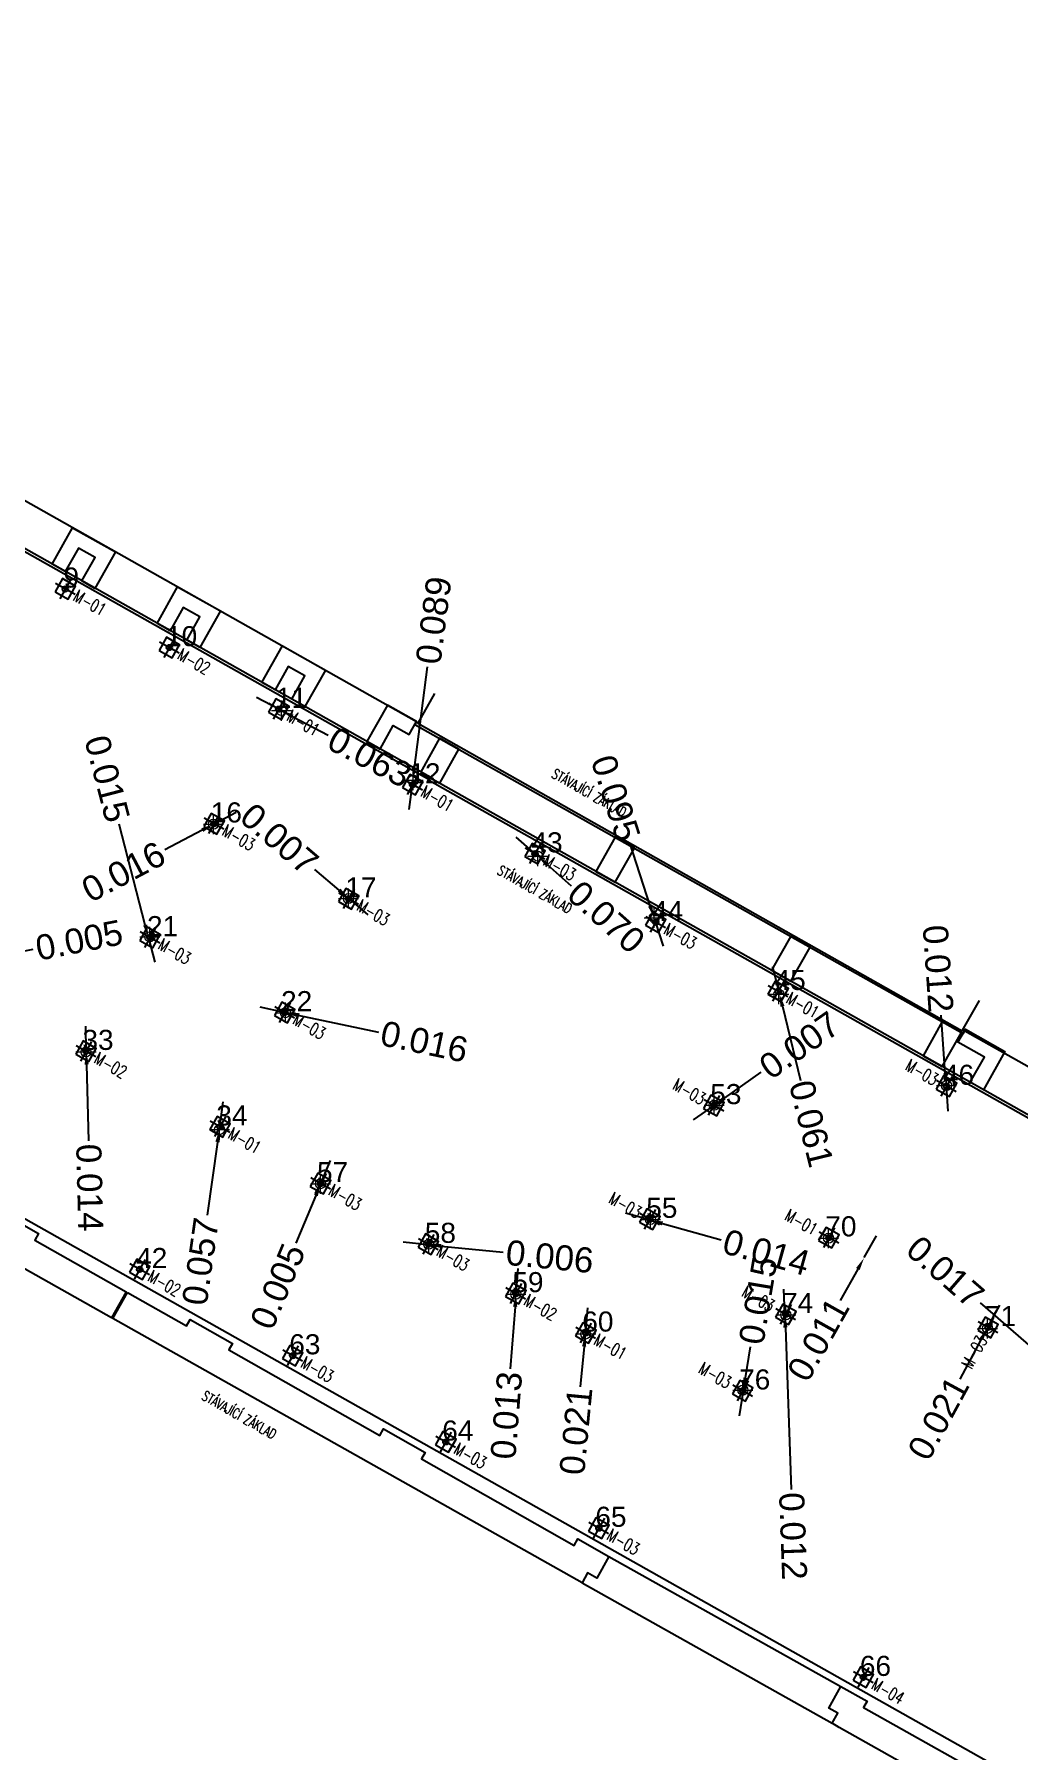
# Model space of a CAD drawing. Header units: metres. Extents: x -737339.1 to -737255, y -1030801.3 to -1030746.9.
# Drawn here: x -737313.69 to -737294.08, y -1030782.61 to -1030748.43 of the extents above; entities that cross this region are included whole.
import ezdxf
from ezdxf.enums import TextEntityAlignment as Align

# ---------------------------------------------------------------- set-up
doc = ezdxf.new("R2010")
doc.units = ezdxf.units.M
doc.header["$LTSCALE"] = 0.05
doc.header["$PDMODE"] = 34
doc.header["$PDSIZE"] = 0.2
for name, color, linetype in [('Bod-cislo', 191, 'Continuous'), ('bod-oznac', 6, 'Continuous'), ('koty', 5, 'Continuous'), ('projekt', 252, 'Continuous')]:
    doc.layers.add(name, color=color, linetype=linetype)
doc.styles.add('arial', font='arial.ttf')
doc.styles.add('ROMAND', font='romand.shx', dxfattribs={"width": 0.7})
doc.styles.add('RomanS', font='romans.shx')
doc.styles.get("Standard").update_dxf_attribs({"font": 'arial.ttf'})
doc.dimstyles.new('Standard 0.300', dxfattribs={"dimtxt": 0.5, "dimasz": 0.25, "dimexe": 0.18, "dimexo": 0.0625, "dimgap": 0.09, "dimtad": 0, "dimdec": 3, "dimzin": 0, "dimdsep": 46, "dimtxsty": 'Standard', "dimblk2": 'NONE', "dimsah": 1, "dimcen": 0.09, "dimse1": 1, "dimse2": 1, "dimadec": 0, "dimazin": 0, "dimtfac": 1, "dimtdec": 3, "dimtofl": 0, "dimtmove": 0, "dimatfit": 3, "dimldrblk": 'NONE', "dimfxl": 1, "dimtolj": 1, "dimtzin": 0, "dimarcsym": 0})

# ---------------------------------------------------------------- blocks, each defined once
blk = doc.blocks.new('*D128')
at = {"layer": 'Defpoints', "color": 0, "transparency": 16777216}
for p in [(-737315.608155204, -1030767.021013972), (-737315.608073755, -1030767.021428072), (-737315.6030000001, -1030767.02, -225.612)]:
    blk.add_point(p, dxfattribs=at)
at = {"layer": 'koty', "color": 0, "lineweight": -2, "transparency": 16777216}
for p, q in [((-737315.3576184345, -1030766.972166274), (-737313.7173935632, -1030766.649552137)), ((-737315.608073755, -1030767.021428072), (-737316.0986739883, -1030767.117923726))]:
    blk.add_line(p, q, dxfattribs=at)
at = {"layer": 'koty', "color": 0, "transparency": 16777216}
blk.add_solid([(-737315.3656597389, -1030766.931282921), (-737315.34957713, -1030767.013049627), (-737315.6029185511, -1030767.020414101)], dxfattribs=at)
at = {"layer": 'koty', "color": 0, "transparency": 16777216, "insert": (-737312.7994825346, -1030766.469009165), "char_height": 0.5, "attachment_point": 5, "rotation": 11.127405156376334}
blk.add_mtext('\\A1;0.005', dxfattribs=at)
blk = doc.blocks.new('_None')
blk = doc.blocks.new('*D129')
at = {"layer": 'Defpoints', "color": 0, "transparency": 16777216}
for p in [(-737310.125, -1030764.157, -225.682), (-737310.1109522185, -1030764.149575423), (-737310.110247738, -1030764.150908346)]:
    blk.add_point(p, dxfattribs=at)
at = {"layer": 'koty', "color": 0, "lineweight": -2, "transparency": 16777216}
for p, q in [((-737310.110247738, -1030764.150908346), (-737309.6681914405, -1030763.917271385)), ((-737310.3453236682, -1030764.275151404), (-737311.0907400269, -1030764.669121163))]:
    blk.add_line(p, q, dxfattribs=at)
at = {"layer": 'koty', "color": 0, "transparency": 16777216}
blk.add_solid([(-737310.364793415, -1030764.238313379), (-737310.3258539215, -1030764.311989429), (-737310.1242955194, -1030764.158332923)], dxfattribs=at)
at = {"layer": 'koty', "color": 0, "transparency": 16777216, "insert": (-737311.9160163158, -1030765.10529874), "char_height": 0.5, "attachment_point": 5, "rotation": 27.857486004580363}
blk.add_mtext('\\A1;0.016', dxfattribs=at)
blk = doc.blocks.new('*D130')
at = {"layer": 'Defpoints', "color": 0, "transparency": 16777216}
for p in [(-737306.1628589563, -1030763.370255057), (-737306.1545680396, -1030763.371340736), (-737306.1429999997, -1030763.282999999, -225.478)]:
    blk.add_point(p, dxfattribs=at)
at = {"layer": 'koty', "color": 0, "lineweight": -2, "transparency": 16777216}
for p, q in [((-737306.1188310425, -1030763.034030565), (-737305.8556309706, -1030761.024071352)), ((-737306.1628589563, -1030763.370255057), (-737306.2277787039, -1030763.866022569))]:
    blk.add_line(p, q, dxfattribs=at)
at = {"layer": 'koty', "color": 0, "transparency": 16777216}
blk.add_solid([(-737306.1601450018, -1030763.028620586), (-737306.0775170831, -1030763.039440544), (-737306.1512909164, -1030763.281914321)], dxfattribs=at)
at = {"layer": 'koty', "color": 0, "transparency": 16777216, "insert": (-737305.7343435227, -1030760.097845074), "char_height": 0.5, "attachment_point": 5, "rotation": 82.53968252691926}
blk.add_mtext('\\A1;0.089', dxfattribs=at)
blk = doc.blocks.new('*D131')
at = {"layer": 'Defpoints', "color": 0, "transparency": 16777216}
for p in [(-737307.4340000001, -1030765.639, -225.612), (-737307.4288586103, -1030765.643395652), (-737307.4248208909, -1030765.63867292)]:
    blk.add_point(p, dxfattribs=at)
at = {"layer": 'koty', "color": 0, "lineweight": -2, "transparency": 16777216}
for p, q in [((-737307.6199817861, -1030765.471819311), (-737308.1011400537, -1030765.060451076)), ((-737307.4248208909, -1030765.63867292), (-737307.0447818795, -1030765.963588832))]:
    blk.add_line(p, q, dxfattribs=at)
at = {"layer": 'koty', "color": 0, "transparency": 16777216}
blk.add_solid([(-737307.59290546, -1030765.440149394), (-737307.6470581121, -1030765.503489229), (-737307.4299622804, -1030765.634277267)], dxfattribs=at)
at = {"layer": 'koty', "color": 0, "transparency": 16777216, "insert": (-737308.810765694, -1030764.453753723), "char_height": 0.5, "attachment_point": 5, "rotation": 319.4710766697}
blk.add_mtext('\\A1;0.007', dxfattribs=at)
blk = doc.blocks.new('*D132')
at = {"layer": 'Defpoints', "color": 0, "transparency": 16777216}
for p in [(-737311.4166365163, -1030766.422491742), (-737311.3909999998, -1030766.4, -225.645), (-737311.3871448123, -1030766.414819883)]:
    blk.add_point(p, dxfattribs=at)
at = {"layer": 'koty', "color": 0, "lineweight": -2, "transparency": 16777216}
for p, q in [((-737311.4834310265, -1030766.165724258), (-737312.0056759943, -1030764.158141201)), ((-737311.4166365163, -1030766.422491742), (-737311.2907578717, -1030766.906386945))]:
    blk.add_line(p, q, dxfattribs=at)
at = {"layer": 'koty', "color": 0, "transparency": 16777216}
blk.add_solid([(-737311.4431064263, -1030766.155234371), (-737311.5237556266, -1030766.176214145), (-737311.420491704, -1030766.407671859)], dxfattribs=at)
at = {"layer": 'koty', "color": 0, "transparency": 16777216, "insert": (-737312.2411944238, -1030763.252775257), "char_height": 0.5, "attachment_point": 5, "rotation": 284.5815239172861}
blk.add_mtext('\\A1;0.015', dxfattribs=at)
blk = doc.blocks.new('*D133')
at = {"layer": 'Defpoints', "color": 0, "transparency": 16777216}
for p in [(-737312.6633374058, -1030768.680064343), (-737312.6629999998, -1030768.694, -225.579), (-737312.6570862705, -1030768.679912993)]:
    blk.add_point(p, dxfattribs=at)
at = {"layer": 'koty', "color": 0, "lineweight": -2, "transparency": 16777216}
for p, q in [((-737312.6570862705, -1030768.679912993), (-737312.6691885699, -1030768.18005948)), ((-737312.650697715, -1030768.943775406), (-737312.6138860479, -1030770.464184095))]:
    blk.add_line(p, q, dxfattribs=at)
at = {"layer": 'koty', "color": 0, "transparency": 16777216}
blk.add_solid([(-737312.6090432557, -1030768.942766881), (-737312.6923521744, -1030768.944783931), (-737312.6567488647, -1030768.693848649)], dxfattribs=at)
at = {"layer": 'koty', "color": 0, "transparency": 16777216, "insert": (-737312.5913128654, -1030771.396509776), "char_height": 0.5, "attachment_point": 5, "rotation": 271.3869568048269}
blk.add_mtext('\\A1;0.014', dxfattribs=at)
blk = doc.blocks.new('*D135')
at = {"layer": 'Defpoints', "color": 0, "transparency": 16777216}
for p in [(-737309.9997078793, -1030770.183539564), (-737309.9929626867, -1030770.184499074), (-737310.0010000002, -1030770.241, -225.461)]:
    blk.add_point(p, dxfattribs=at)
at = {"layer": 'koty', "color": 0, "lineweight": -2, "transparency": 16777216}
for p, q in [((-737309.9997078793, -1030770.183539564), (-737309.9292912614, -1030769.688522897)), ((-737310.0429535017, -1030770.487548823), (-737310.2498072643, -1030771.94169506))]:
    blk.add_line(p, q, dxfattribs=at)
at = {"layer": 'koty', "color": 0, "transparency": 16777216}
blk.add_solid([(-737310.0842048905, -1030770.481680771), (-737310.0017021128, -1030770.493416874), (-737310.0077451927, -1030770.24004049)], dxfattribs=at)
at = {"layer": 'koty', "color": 0, "transparency": 16777216, "insert": (-737310.3812922857, -1030772.86601206), "char_height": 0.5, "attachment_point": 5, "rotation": 81.90393512993722}
blk.add_mtext('\\A1;0.057', dxfattribs=at)
blk = doc.blocks.new('*D136')
at = {"layer": 'Defpoints', "color": 0, "transparency": 16777216}
for p in [(-737307.9909999998, -1030771.318, -225.596), (-737307.989092587, -1030771.313438676), (-737307.9846152867, -1030771.315310952)]:
    blk.add_point(p, dxfattribs=at)
at = {"layer": 'koty', "color": 0, "lineweight": -2, "transparency": 16777216}
for p, q in [((-737307.9846152867, -1030771.315310952), (-737307.7917165292, -1030770.854019212)), ((-737308.0829720782, -1030771.550518146), (-737308.4797225546, -1030772.499294177))]:
    blk.add_line(p, q, dxfattribs=at)
at = {"layer": 'koty', "color": 0, "transparency": 16777216}
blk.add_solid([(-737308.1214130566, -1030771.53444325), (-737308.0445311, -1030771.566593043), (-737307.9865226995, -1030771.319872276)], dxfattribs=at)
at = {"layer": 'koty', "color": 0, "transparency": 16777216, "insert": (-737308.8406353404, -1030773.362369135), "char_height": 0.5, "attachment_point": 5, "rotation": 67.30674010123138}
blk.add_mtext('\\A1;0.005', dxfattribs=at)
blk = doc.blocks.new('*D137')
at = {"layer": 'Defpoints', "color": 0, "transparency": 16777216}
for p in [(-737305.8424940921, -1030772.533871187), (-737305.8414665894, -1030772.523367423), (-737305.8350000001, -1030772.524, -225.543)]:
    blk.add_point(p, dxfattribs=at)
at = {"layer": 'koty', "color": 0, "lineweight": -2, "transparency": 16777216}
for p, q in [((-737305.8424940921, -1030772.533871187), (-737306.3401188233, -1030772.485192373)), ((-737305.5872151371, -1030772.55884317), (-737304.3509817012, -1030772.679774412))]:
    blk.add_line(p, q, dxfattribs=at)
at = {"layer": 'koty', "color": 0, "transparency": 16777216}
blk.add_solid([(-737305.5831585693, -1030772.517374443), (-737305.5912717049, -1030772.600311898), (-737305.8360275028, -1030772.534503764)], dxfattribs=at)
at = {"layer": 'koty', "color": 0, "transparency": 16777216, "insert": (-737303.421964529, -1030772.770653042), "char_height": 0.5, "attachment_point": 5, "rotation": 354.412968948133}
blk.add_mtext('\\A1;0.006', dxfattribs=at)
blk = doc.blocks.new('*D138')
at = {"layer": 'Defpoints', "color": 0, "transparency": 16777216}
for p in [(-737304.1, -1030773.518, -225.581), (-737304.0989708507, -1030773.505054034), (-737304.091643465, -1030773.50563653)]:
    blk.add_point(p, dxfattribs=at)
at = {"layer": 'koty', "color": 0, "lineweight": -2, "transparency": 16777216}
for p, q in [((-737304.091643465, -1030773.50563653), (-737304.052020598, -1030773.007208974)), ((-737304.1124840477, -1030773.767796274), (-737304.2106455516, -1030775.002598351))]:
    blk.add_line(p, q, dxfattribs=at)
at = {"layer": 'koty', "color": 0, "transparency": 16777216}
blk.add_solid([(-737304.1540196772, -1030773.764494368), (-737304.070948418, -1030773.771098179), (-737304.0926726141, -1030773.518582496)], dxfattribs=at)
at = {"layer": 'koty', "color": 0, "transparency": 16777216, "insert": (-737304.2846311203, -1030775.933284314), "char_height": 0.5, "attachment_point": 5, "rotation": 85.45478816890801}
blk.add_mtext('\\A1;0.013', dxfattribs=at)
blk = doc.blocks.new('*D139')
at = {"layer": 'Defpoints', "color": 0, "transparency": 16777216}
for p in [(-737301.4325630635, -1030772.038726183), (-737301.4287816663, -1030772.025158862), (-737301.415, -1030772.029, -225.607)]:
    blk.add_point(p, dxfattribs=at)
at = {"layer": 'koty', "color": 0, "lineweight": -2, "transparency": 16777216}
for p, q in [((-737301.4325630635, -1030772.038726183), (-737301.9142055989, -1030771.904485845)), ((-737301.1779601295, -1030772.109687489), (-737300.00604571, -1030772.436316006))]:
    blk.add_line(p, q, dxfattribs=at)
at = {"layer": 'koty', "color": 0, "transparency": 16777216}
blk.add_solid([(-737301.1667734346, -1030772.069550611), (-737301.1891468242, -1030772.149824367), (-737301.4187813972, -1030772.042567321)], dxfattribs=at)
at = {"layer": 'koty', "color": 0, "transparency": 16777216, "insert": (-737299.1076871044, -1030772.68670079), "char_height": 0.5, "attachment_point": 5, "rotation": 344.4261218753419}
blk.add_mtext('\\A1;0.014', dxfattribs=at)
blk = doc.blocks.new('*D140')
at = {"layer": 'Defpoints', "color": 0, "transparency": 16777216}
for p in [(-737300.1535618517, -1030769.758525446), (-737300.1525890729, -1030769.759914402), (-737300.147, -1030769.756, -225.679)]:
    blk.add_point(p, dxfattribs=at)
at = {"layer": 'koty', "color": 0, "lineweight": -2, "transparency": 16777216}
for p, q in [((-737299.9432001058, -1030769.611195033), (-737299.2090052238, -1030769.096989205)), ((-737300.1535618517, -1030769.758525446), (-737300.5631071976, -1030770.045357469))]:
    blk.add_line(p, q, dxfattribs=at)
at = {"layer": 'koty', "color": 0, "transparency": 16777216}
blk.add_solid([(-737299.9671027744, -1030769.577066254), (-737299.9192974372, -1030769.645323811), (-737300.1479727787, -1030769.754611044)], dxfattribs=at)
at = {"layer": 'koty', "color": 0, "transparency": 16777216, "insert": (-737298.4442840512, -1030768.561403773), "char_height": 0.5, "attachment_point": 5, "rotation": 35.0061281456486}
blk.add_mtext('\\A1;0.007', dxfattribs=at)
blk = doc.blocks.new('*D141')
at = {"layer": 'Defpoints', "color": 0, "transparency": 16777216}
for p in [(-737298.8714880463, -1030767.485957463), (-737298.8599321325, -1030767.483121836), (-737298.8570000001, -1030767.545, -225.519)]:
    blk.add_point(p, dxfattribs=at)
at = {"layer": 'koty', "color": 0, "lineweight": -2, "transparency": 16777216}
for p, q in [((-737298.8599321325, -1030767.483121836), (-737298.9790887785, -1030766.99752767)), ((-737298.7858657633, -1030767.784961456), (-737298.4230914501, -1030769.263360655))]:
    blk.add_line(p, q, dxfattribs=at)
at = {"layer": 'koty', "color": 0, "transparency": 16777216}
blk.add_solid([(-737298.7453995829, -1030767.775031735), (-737298.8263319437, -1030767.794891176), (-737298.8454440864, -1030767.542164373)], dxfattribs=at)
at = {"layer": 'koty', "color": 0, "transparency": 16777216, "insert": (-737298.2120980298, -1030770.12321344), "char_height": 0.5, "attachment_point": 5, "rotation": 283.7870108501733}
blk.add_mtext('\\A1;0.061', dxfattribs=at)
blk = doc.blocks.new('*D142')
at = {"layer": 'Defpoints', "color": 0, "transparency": 16777216}
for p in [(-737295.5230805228, -1030769.376115429), (-737295.5179999999, -1030769.364, -224.97), (-737295.5171837495, -1030769.375704188)]:
    blk.add_point(p, dxfattribs=at)
at = {"layer": 'koty', "color": 0, "lineweight": -2, "transparency": 16777216}
for p, q in [((-737295.5412895364, -1030769.115016992), (-737295.6215344863, -1030767.964387337)), ((-737295.5230805228, -1030769.376115429), (-737295.4882949964, -1030769.874903929))]:
    blk.add_line(p, q, dxfattribs=at)
at = {"layer": 'koty', "color": 0, "transparency": 16777216}
blk.add_solid([(-737295.4997238282, -1030769.112118198), (-737295.5828552446, -1030769.117915785), (-737295.5238967732, -1030769.364411241)], dxfattribs=at)
at = {"layer": 'koty', "color": 0, "transparency": 16777216, "insert": (-737295.6863095973, -1030767.035579186), "char_height": 0.5, "attachment_point": 5, "rotation": 273.98935028276617}
blk.add_mtext('\\A1;0.012', dxfattribs=at)
blk = doc.blocks.new('*D144')
at = {"layer": 'Defpoints', "color": 0, "transparency": 16777216}
for p in [(-737294.699, -1030774.199, -225.616), (-737294.694541969, -1030774.177878897), (-737294.6891280059, -1030774.180818514)]:
    blk.add_point(p, dxfattribs=at)
at = {"layer": 'koty', "color": 0, "lineweight": -2, "transparency": 16777216}
for p, q in [((-737294.694541969, -1030774.177878897), (-737294.4559578729, -1030773.738472901)), ((-737294.8237060112, -1030774.415763381), (-737295.2543539949, -1030775.208897999))]:
    blk.add_line(p, q, dxfattribs=at)
at = {"layer": 'koty', "color": 0, "transparency": 16777216}
blk.add_solid([(-737294.8603231775, -1030774.395881373), (-737294.7870888449, -1030774.435645389), (-737294.7044139631, -1030774.196060383)], dxfattribs=at)
at = {"layer": 'koty', "color": 0, "transparency": 16777216, "insert": (-737295.6768203545, -1030775.986964326), "char_height": 0.5, "attachment_point": 5, "rotation": 61.499385063256334}
blk.add_mtext('\\A1;0.021', dxfattribs=at)
blk = doc.blocks.new('*D145')
at = {"layer": 'Defpoints', "color": 0, "transparency": 16777216}
for p in [(-737299.5784218183, -1030775.443516426), (-737299.5759999999, -1030775.429, -225.431), (-737299.5683934795, -1030775.445189483)]:
    blk.add_point(p, dxfattribs=at)
at = {"layer": 'koty', "color": 0, "lineweight": -2, "transparency": 16777216}
for p, q in [((-737299.5248320149, -1030775.18408123), (-737299.4223167637, -1030774.56960285)), ((-737299.5683934795, -1030775.445189483), (-737299.650672772, -1030775.938373139))]:
    blk.add_line(p, q, dxfattribs=at)
at = {"layer": 'koty', "color": 0, "transparency": 16777216}
blk.add_solid([(-737299.5659306529, -1030775.177224622), (-737299.4837333771, -1030775.190937837), (-737299.5659716611, -1030775.430673058)], dxfattribs=at)
at = {"layer": 'koty', "color": 0, "transparency": 16777216, "insert": (-737299.2683725443, -1030773.646858249), "char_height": 0.5, "attachment_point": 5, "rotation": 80.52840726149331}
blk.add_mtext('\\A1;0.015', dxfattribs=at)
blk = doc.blocks.new('*D146')
at = {"layer": 'Defpoints', "color": 0, "transparency": 16777216}
for p in [(-737298.7377280567, -1030773.919502842), (-737298.7194460342, -1030773.918832654), (-737298.7190000002, -1030773.931, -225.519)]:
    blk.add_point(p, dxfattribs=at)
at = {"layer": 'koty', "color": 0, "lineweight": -2, "transparency": 16777216}
for p, q in [((-737298.7377280567, -1030773.919502842), (-737298.7560449, -1030773.419838461)), ((-737298.728123601, -1030774.181502378), (-737298.6099283335, -1030777.405745996))]:
    blk.add_line(p, q, dxfattribs=at)
at = {"layer": 'koty', "color": 0, "transparency": 16777216}
blk.add_solid([(-737298.6864849026, -1030774.179975974), (-737298.7697622994, -1030774.183028782), (-737298.7372820226, -1030773.931670188)], dxfattribs=at)
at = {"layer": 'koty', "color": 0, "transparency": 16777216, "insert": (-737298.5758200223, -1030778.33618515), "char_height": 0.5, "attachment_point": 5, "rotation": 272.09942538848657}
blk.add_mtext('\\A1;0.012', dxfattribs=at)
blk = doc.blocks.new('*D147')
at = {"layer": 'Defpoints', "color": 0, "transparency": 16777216}
for p in [(-737293.4820000001, -1030774.857, -225.548), (-737293.4762560094, -1030774.875886663), (-737293.4693809887, -1030774.867999141)]:
    blk.add_point(p, dxfattribs=at)
at = {"layer": 'koty', "color": 0, "lineweight": -2, "transparency": 16777216}
for p, q in [((-737293.6773333533, -1030774.700621101), (-737294.837453183, -1030773.689422876)), ((-737293.4762560094, -1030774.875886663), (-737293.0993393441, -1030775.204419503))]:
    blk.add_line(p, q, dxfattribs=at)
at = {"layer": 'koty', "color": 0, "transparency": 16777216}
blk.add_solid([(-737293.6499556166, -1030774.669211379), (-737293.7047110901, -1030774.732030823), (-737293.4888750208, -1030774.864887521)], dxfattribs=at)
at = {"layer": 'koty', "color": 0, "transparency": 16777216, "insert": (-737295.5412486411, -1030773.075971834), "char_height": 0.5, "attachment_point": 5, "rotation": 318.92353294473736}
blk.add_mtext('\\A1;0.017', dxfattribs=at)
blk = doc.blocks.new('*D185')
at = {"layer": 'Defpoints', "color": 0, "transparency": 16777216}
for p in [(-737308.705051204, -1030767.908640112), (-737308.7047767236, -1030767.907328837), (-737308.689, -1030767.912, -225.654)]:
    blk.add_point(p, dxfattribs=at)
at = {"layer": 'koty', "color": 0, "lineweight": -2, "transparency": 16777216}
for p, q in [((-737308.7047767236, -1030767.907328837), (-737309.1941699977, -1030767.80488752)), ((-737308.4440288827, -1030767.961909383), (-737306.8371085144, -1030768.298274934))]:
    blk.add_line(p, q, dxfattribs=at)
at = {"layer": 'koty', "color": 0, "transparency": 16777216}
blk.add_solid([(-737308.4354921062, -1030767.92112661), (-737308.4525656591, -1030768.002692156), (-737308.6887255197, -1030767.910688724)], dxfattribs=at)
at = {"layer": 'koty', "color": 0, "transparency": 16777216, "insert": (-737305.9234586756, -1030768.489522949), "char_height": 0.5, "attachment_point": 5, "rotation": 348.1773713986294}
blk.add_mtext('\\A1;0.016', dxfattribs=at)
blk = doc.blocks.new('*D186')
at = {"layer": 'Defpoints', "color": 0, "transparency": 16777216}
for p in [(-737308.8249427589, -1030761.866906006), (-737308.8239028979, -1030761.864935855), (-737308.7694367088, -1030761.896202531, 225.403)]:
    blk.add_point(p, dxfattribs=at)
at = {"layer": 'koty', "color": 0, "lineweight": -2, "transparency": 16777216}
for p, q in [((-737308.8239028979, -1030761.864935855), (-737309.2660897953, -1030761.631546164)), ((-737308.5473033991, -1030762.010927226), (-737307.835546177, -1030762.386598235))]:
    blk.add_line(p, q, dxfattribs=at)
at = {"layer": 'koty', "color": 0, "transparency": 16777216}
blk.add_solid([(-737308.5278542581, -1030761.974078318), (-737308.56675254, -1030762.047776134), (-737308.7683968478, -1030761.89423238)], dxfattribs=at)
at = {"layer": 'koty', "color": 0, "transparency": 16777216, "insert": (-737307.0098752568, -1030762.822393782), "char_height": 0.5, "attachment_point": 5, "rotation": 332.17455851007264}
blk.add_mtext('\\A1;0.063', dxfattribs=at)
blk = doc.blocks.new('*D187')
at = {"layer": 'Defpoints', "color": 0, "transparency": 16777216}
for p in [(-737303.7150740057, -1030764.745701991), (-737303.7148784567, -1030764.745482045), (-737303.6629999998, -1030764.792, 225.577)]:
    blk.add_point(p, dxfattribs=at)
at = {"layer": 'koty', "color": 0, "lineweight": -2, "transparency": 16777216}
for p, q in [((-737303.7148784567, -1030764.745482045), (-737304.0885474678, -1030764.413260026)), ((-737303.4759699452, -1030764.957891064), (-737302.9944296116, -1030765.386019427))]:
    blk.add_line(p, q, dxfattribs=at)
at = {"layer": 'koty', "color": 0, "transparency": 16777216}
blk.add_solid([(-737303.4482847769, -1030764.92675198), (-737303.5036551135, -1030764.989030149), (-737303.6628044508, -1030764.791780055)], dxfattribs=at)
at = {"layer": 'koty', "color": 0, "transparency": 16777216, "insert": (-737302.2973355425, -1030766.005792522), "char_height": 0.5, "attachment_point": 5, "rotation": 318.3603123214084}
blk.add_mtext('\\A1;0.070', dxfattribs=at)
blk = doc.blocks.new('*D188')
at = {"layer": 'Defpoints', "color": 0, "transparency": 16777216}
for p in [(-737301.3399999999, -1030766.021, 225.494), (-737301.3169777396, -1030766.113516615), (-737301.3109820801, -1030766.111596208)]:
    blk.add_point(p, dxfattribs=at)
at = {"layer": 'koty', "color": 0, "lineweight": -2, "transparency": 16777216}
for p, q in [((-737301.4222542703, -1030765.784835077), (-737301.8241741254, -1030764.530009948)), ((-737301.3169777396, -1030766.113516615), (-737301.1644605177, -1030766.589687275))]:
    blk.add_line(p, q, dxfattribs=at)
at = {"layer": 'koty', "color": 0, "transparency": 16777216}
blk.add_solid([(-737301.3825733821, -1030765.772125308), (-737301.4619351586, -1030765.797544845), (-737301.3459956594, -1030766.022920407)], dxfattribs=at)
at = {"layer": 'koty', "color": 0, "transparency": 16777216, "insert": (-737302.1095332232, -1030763.639096593), "char_height": 0.5, "attachment_point": 5, "rotation": 287.76023613191876}
blk.add_mtext('\\A1;0.095', dxfattribs=at)
blk = doc.blocks.new('*D190')
at = {"layer": 'Defpoints', "color": 0, "transparency": 16777216}
for p in [(-737302.7120816689, -1030774.289725287), (-737302.7069771104, -1030774.311397942, 225.55), (-737302.70497426, -1030774.290403322)]:
    blk.add_point(p, dxfattribs=at)
at = {"layer": 'koty', "color": 0, "lineweight": -2, "transparency": 16777216}
for p, q in [((-737302.7120816689, -1030774.289725287), (-737302.6645981149, -1030773.791985082)), ((-737302.7378262962, -1030774.55959001), (-737302.8144610401, -1030775.36290379))]:
    blk.add_line(p, q, dxfattribs=at)
at = {"layer": 'koty', "color": 0, "transparency": 16777216}
blk.add_solid([(-737302.7793046467, -1030774.555633047), (-737302.6963479458, -1030774.563546973), (-737302.7140845193, -1030774.310719908)], dxfattribs=at)
at = {"layer": 'koty', "color": 0, "transparency": 16777216, "insert": (-737302.8985412638, -1030776.244263847), "char_height": 0.5, "attachment_point": 5, "rotation": 84.55057332707578}
blk.add_mtext('\\A1;0.021', dxfattribs=at)
blk = doc.blocks.new('*D191')
at = {"layer": 'Defpoints', "color": 0, "transparency": 16777216}
for p in [(-737297.8659999998, -1030772.404, -225.548), (-737297.8604702499, -1030772.394148883), (-737297.1555831996, -1030772.789824727)]:
    blk.add_point(p, dxfattribs=at)
at = {"layer": 'koty', "color": 0, "lineweight": -2, "transparency": 16777216}
for p, q in [((-737297.1555831996, -1030772.789824727), (-737296.9108394403, -1030772.353819576)), ((-737297.2834848294, -1030773.017678421), (-737297.6369280491, -1030773.64732906))]:
    blk.add_line(p, q, dxfattribs=at)
at = {"layer": 'koty', "color": 0, "transparency": 16777216}
blk.add_solid([(-737297.3198185919, -1030772.997283107), (-737297.2471510667, -1030773.038073734), (-737297.1611129495, -1030772.799675845)], dxfattribs=at)
at = {"layer": 'koty', "color": 0, "transparency": 16777216, "insert": (-737298.0703014666, -1030774.419373435), "char_height": 0.5, "attachment_point": 5, "rotation": 60.6930967638207}
blk.add_mtext('\\A1;0.011', dxfattribs=at)

msp = doc.modelspace()

# ---------------------------------------------------------------- linework, layer by layer
at = {"layer": 'bod-oznac', "linetype": 'Continuous', "lineweight": 0}
for p in [(-737308.7690000001, -1030761.896, -225.403), (-737306.1435, -1030763.283, -225.478), (-737310.125, -1030764.157, -225.682), (-737303.663, -1030764.792, -225.577), (-737307.434, -1030765.639, -225.612), (-737301.34, -1030766.021, -225.494), (-737311.391, -1030766.4, -225.645), (-737298.8567, -1030767.545, -225.519), (-737308.689, -1030767.912, -225.654), (-737312.663, -1030768.694, -225.579), (-737295.5179999999, -1030769.364, -224.97), (-737300.147, -1030769.756, -225.679), (-737310.0009999999, -1030770.241, -225.461), (-737307.9909999999, -1030771.318, -225.596), (-737301.415, -1030772.029, -225.607), (-737297.8659999999, -1030772.404, -225.548), (-737305.835, -1030772.524, -225.543), (-737304.1, -1030773.518, -225.581), (-737298.719, -1030773.931, -225.519), (-737302.7069771104, -1030774.311397942, 225.55), (-737294.699, -1030774.199, -225.616), (-737299.5759999999, -1030775.429, -225.431)]:
    msp.add_point(p, dxfattribs=at)
at = {"layer": 'projekt', "ltscale": 0.2}
for p, q in [((-737312.9661926174, -1030759.275559906), (-737313.1870721048, -1030759.667621447)), ((-737312.8806015906, -1030759.58203042), (-737313.2726631317, -1030759.361150932)), ((-737310.8070316616, -1030760.750237486), (-737311.1990932028, -1030760.529357999)), ((-737310.8926226886, -1030760.443766972), (-737311.1135021759, -1030760.835828513)), ((-737308.7145030154, -1030761.670875235), (-737308.9353825027, -1030762.062936776)), ((-737308.6289119885, -1030761.977345749), (-737309.0209735297, -1030761.756466262)), ((-737305.9585372692, -1030763.48178048), (-737306.3505988102, -1030763.260900992)), ((-737306.0441282961, -1030763.175309966), (-737306.2650077834, -1030763.567371507)), ((-737309.9149214481, -1030764.260015167), (-737310.3069829893, -1030764.039135679)), ((-737310.000512475, -1030763.953544653), (-737310.2213919624, -1030764.345606194)), ((-737303.5190432351, -1030764.856141734), (-737303.9111047763, -1030764.635262247)), ((-737303.604634262, -1030764.54967122), (-737303.8255137494, -1030764.941732761)), ((-737307.2328278399, -1030765.753835396), (-737307.624889381, -1030765.532955908)), ((-737307.3184188668, -1030765.447364882), (-737307.5392983542, -1030765.839426423)), ((-737301.1149513096, -1030766.222035952), (-737301.5070128508, -1030766.001156465)), ((-737301.2005423366, -1030765.915565438), (-737301.4214218239, -1030766.307626979)), ((-737311.1911140417, -1030766.525259627), (-737311.5831755828, -1030766.30438014)), ((-737311.2767050685, -1030766.218789113), (-737311.4975845559, -1030766.610850654)), ((-737298.6754572756, -1030767.596397207), (-737299.0675188168, -1030767.375517719)), ((-737298.7610483025, -1030767.289926692), (-737298.9819277899, -1030767.681988233)), ((-737308.5090204334, -1030768.019079856), (-737308.9010819746, -1030767.798200369)), ((-737308.5946114603, -1030767.712609342), (-737308.8154909477, -1030768.104670883)), ((-737312.5528976622, -1030768.484033573), (-737312.7737771495, -1030768.876095114)), ((-737312.4673066352, -1030768.790504087), (-737312.8593681764, -1030768.5696246)), ((-737295.4067440059, -1030769.179673417), (-737295.6276234932, -1030769.571734959)), ((-737295.3211529789, -1030769.486143932), (-737295.7132145201, -1030769.265264444)), ((-737299.9565583023, -1030769.870354145), (-737300.3486198435, -1030769.649474658)), ((-737300.0421493292, -1030769.563883631), (-737300.2630288166, -1030769.955945172)), ((-737309.7969319159, -1030770.294938818), (-737310.1889934571, -1030770.07405933)), ((-737309.8825229428, -1030769.988468303), (-737310.1034024302, -1030770.380529844)), ((-737307.7930618166, -1030771.42387842), (-737308.1851233577, -1030771.202998932)), ((-737307.8786528434, -1030771.117407905), (-737308.0995323308, -1030771.509469446)), ((-737301.2327508958, -1030772.135598605), (-737301.624812437, -1030771.914719118)), ((-737301.3183419227, -1030771.829128091), (-737301.53922141, -1030772.221189632)), ((-737297.7500305063, -1030772.198118112), (-737297.9709099936, -1030772.590179653)), ((-737305.6454358188, -1030772.633807167), (-737306.0374973599, -1030772.41292768)), ((-737305.7310268456, -1030772.327336653), (-737305.951906333, -1030772.719398194)), ((-737297.6644394794, -1030772.504588627), (-737298.0565010206, -1030772.283709139)), ((-737311.397081091, -1030773.135206871), (-737311.789142632, -1030772.914327384)), ((-737311.4826721179, -1030772.828736357), (-737311.7035516052, -1030773.220797898)), ((-737303.9029400803, -1030773.615493777), (-737304.2950016214, -1030773.39461429)), ((-737303.9885311071, -1030773.309023263), (-737304.2094105944, -1030773.701084804)), ((-737298.5234152635, -1030774.029272398), (-737298.9154768047, -1030773.808392911)), ((-737298.6090062904, -1030773.722801884), (-737298.8298857778, -1030774.114863425)), ((-737302.5089434894, -1030774.400843066), (-737302.9010050305, -1030774.179963578)), ((-737302.5945345163, -1030774.094372551), (-737302.8154140037, -1030774.486434093)), ((-737294.4930972352, -1030774.291258258), (-737294.8851587764, -1030774.07037877)), ((-737294.5786882621, -1030773.984787743), (-737294.7995677495, -1030774.376849285)), ((-737308.3477135485, -1030774.85315844), (-737308.7397750897, -1030774.632278952)), ((-737308.4333045754, -1030774.546687925), (-737308.6541840627, -1030774.938749467)), ((-737299.3823910477, -1030775.553956169), (-737299.7744525889, -1030775.333076682)), ((-737299.4679820746, -1030775.247485655), (-737299.6888615619, -1030775.639547196)), ((-737305.298346006, -1030776.571110008), (-737305.6904075472, -1030776.350230521)), ((-737305.3839370329, -1030776.264639494), (-737305.6048165202, -1030776.656701035)), ((-737302.2489784635, -1030778.289061576), (-737302.6410400047, -1030778.068182089)), ((-737302.3345694904, -1030777.982591062), (-737302.5554489777, -1030778.374652603)), ((-737296.9779288543, -1030781.258663573), (-737297.3699903955, -1030781.037784085)), ((-737297.0635198812, -1030780.952193058), (-737297.2843993686, -1030781.3442546))]:
    msp.add_line(p, q, dxfattribs=at)
at = {"layer": 'projekt'}
for p, q in [((-737302.243, -1030778.743), (-737297.6221677527, -1030781.329233242)), ((-737302.7790588427, -1030779.264280285), (-737297.7939926676, -1030782.065827212))]:
    msp.add_line(p, q, dxfattribs=at)
for points in [[(-737337.8576150056, -1030758.514825722), (-737332.1736495312, -1030748.425775396), (-737305.8140452461, -1030763.276239595), (-737305.8189536792, -1030763.284952074), (-737285.2357227674, -1030774.88112516), (-737285.2504480665, -1030774.907262596), (-737256.1986878654, -1030791.274432608), (-737261.8630196076, -1030801.328633019)], [(-737332.1736495312, -1030748.425775396), (-737305.8140452461, -1030763.276239595), (-737305.8189536792, -1030763.284952074), (-737285.2357227674, -1030774.88112516), (-737285.2504480665, -1030774.907262596), (-737256.1986878654, -1030791.274432608), (-737261.8630196076, -1030801.328633019), (-737337.8576150056, -1030758.514825722)], [(-737314.1710128601, -1030757.543229197), (-737306.0766472165, -1030762.112510587), (-737306.1085520312, -1030762.169141698), (-737295.181906415, -1030768.3249913), (-737295.1539919875, -1030768.275263771), (-737288.1632229624, -1030772.199042864), (-737288.212332532, -1030772.285940649), (-737277.2777903564, -1030778.446239011), (-737277.2375569998, -1030778.375260188), (-737275.4115250828, -1030779.405356572), (-737275.8338538704, -1030780.154991032), (-737285.1823435079, -1030774.888242367), (-737285.1676182087, -1030774.862104931), (-737305.7508491204, -1030763.265931846), (-737305.7459406874, -1030763.257219367), (-737314.5847503212, -1030758.277614036)], [(-737311.8362205297, -1030773.486845161), (-737310.6632483302, -1030774.150613033), (-737310.5893755194, -1030774.020064929), (-737309.7451644393, -1030774.497775774), (-737309.8190372506, -1030774.628323879), (-737306.8077276265, -1030776.332323395), (-737306.7338548155, -1030776.20177529), (-737305.9070501496, -1030776.669636428), (-737305.9809229608, -1030776.800184533), (-737302.9348005085, -1030778.523883465), (-737302.8609276975, -1030778.39333536), (-737302.243, -1030778.743), (-737302.4864935573, -1030779.173302055), (-737302.670091231, -1030779.069993722), (-737302.7790588427, -1030779.264280285), (-737312.1275645068, -1030774.003981316)]]:
    msp.add_lwpolyline(points, close=True, dxfattribs=at)
at = {"layer": 'projekt', "ltscale": 0.5}
for points in [[(-737313.3388658682, -1030758.979519962), (-737312.9290117082, -1030758.252027991), (-737312.0751887964, -1030758.73305443), (-737312.4850429563, -1030759.460546401), (-737312.7464173171, -1030759.31329341), (-737312.4838161487, -1030758.847175799), (-737312.814890339, -1030758.660655343), (-737313.0774915074, -1030759.126772954)], [(-737311.2478709819, -1030760.157543894), (-737310.838016822, -1030759.430051924), (-737309.9841939101, -1030759.911078363), (-737310.39404807, -1030760.638570334), (-737310.6554224307, -1030760.491317342), (-737310.3928212625, -1030760.025199732), (-737310.7238954528, -1030759.838679276), (-737310.986496621, -1030760.304796886)], [(-737309.1568760956, -1030761.335567827), (-737308.7470219358, -1030760.608075856), (-737307.8931990239, -1030761.089102295), (-737308.3030531837, -1030761.816594266), (-737308.5644275445, -1030761.669341275), (-737308.3018263762, -1030761.203223664), (-737308.6329005666, -1030761.016703208), (-737308.8955017348, -1030761.482820819)], [(-737306.8045068486, -1030762.660844751), (-737306.5419056802, -1030762.194727141), (-737306.223900208, -1030762.373884947), (-737306.0766472165, -1030762.112510587), (-737306.6560270495, -1030761.786099789), (-737307.0658812093, -1030762.513591759)], [(-737305.9991547632, -1030763.126041504), (-737305.6158057007, -1030763.342012558), (-737305.2329479227, -1030762.66243922), (-737305.6162969851, -1030762.446468166)], [(-737302.501094568, -1030765.096777374), (-737302.1177455055, -1030765.312748428), (-737301.7348877274, -1030764.63317509), (-737302.11823679, -1030764.417204036)], [(-737299.0030343728, -1030767.067513244), (-737298.6196853104, -1030767.283484299), (-737298.2368275323, -1030766.603910961), (-737298.6201765948, -1030766.387939906)], [(-737295.9841605058, -1030768.768285297), (-737295.6008114433, -1030768.984256351), (-737295.2179536652, -1030768.304683013), (-737295.6013027277, -1030768.088711959)], [(-737295.0432128069, -1030769.298396067), (-737294.7609779065, -1030768.797428542), (-737295.2880828674, -1030768.500468342), (-737295.1408298758, -1030768.239093981), (-737294.3523505541, -1030768.683307173), (-737294.7818384462, -1030769.445649058)]]:
    msp.add_lwpolyline(points, close=True, dxfattribs=at)
at = {"layer": 'projekt', "ltscale": 0.3}
for points in [[(-737313.2809460374, -1030759.528651361), (-737313.0195716765, -1030759.675904352), (-737312.8723186849, -1030759.414529992), (-737313.1336930457, -1030759.267277)], [(-737311.2073761084, -1030760.696858427), (-737310.9460017476, -1030760.844111419), (-737310.7987487561, -1030760.582737058), (-737311.0601231168, -1030760.435484066)], [(-737309.0292564352, -1030761.92396669), (-737308.7678820745, -1030762.071219682), (-737308.6206290829, -1030761.809845321), (-737308.8820034437, -1030761.662592329)], [(-737306.3588817159, -1030763.428401421), (-737306.097507355, -1030763.575654412), (-737305.9502543635, -1030763.314280052), (-737306.2116287244, -1030763.16702706)], [(-737310.3152658949, -1030764.206636108), (-737310.0538915341, -1030764.353889099), (-737309.9066385425, -1030764.092514739), (-737310.1680129033, -1030763.945261747)], [(-737303.9193876819, -1030764.802762675), (-737303.6580133211, -1030764.950015667), (-737303.5107603295, -1030764.688641306), (-737303.7721346903, -1030764.541388315)], [(-737307.6331722867, -1030765.700456337), (-737307.3717979258, -1030765.847709328), (-737307.2245449342, -1030765.586334968), (-737307.4859192951, -1030765.439081976)], [(-737301.5152957564, -1030766.168656893), (-737301.2539213956, -1030766.315909885), (-737301.1066684041, -1030766.054535524), (-737301.3680427648, -1030765.907282532)], [(-737311.5914584885, -1030766.471880568), (-737311.3300841276, -1030766.619133559), (-737311.182831136, -1030766.357759199), (-737311.4442054969, -1030766.210506207)], [(-737299.0758017224, -1030767.543018148), (-737298.8144273616, -1030767.690271139), (-737298.66717437, -1030767.428896778), (-737298.9285487308, -1030767.281643787)], [(-737308.9093648802, -1030767.965700797), (-737308.6479905194, -1030768.112953788), (-737308.5007375279, -1030767.851579428), (-737308.7621118886, -1030767.704326436)], [(-737312.867651082, -1030768.737125028), (-737312.6062767212, -1030768.88437802), (-737312.4590237297, -1030768.623003659), (-737312.7203980904, -1030768.475750667)], [(-737295.7214974257, -1030769.432764873), (-737295.4601230649, -1030769.580017864), (-737295.3128700734, -1030769.318643503), (-737295.5742444341, -1030769.171390512)], [(-737300.356902749, -1030769.816975086), (-737300.0955283883, -1030769.964228078), (-737299.9482753967, -1030769.702853717), (-737300.2096497575, -1030769.555600726)], [(-737310.1972763627, -1030770.241559758), (-737309.9359020019, -1030770.38881275), (-737309.7886490104, -1030770.127438389), (-737310.0500233711, -1030769.980185398)], [(-737308.1934062632, -1030771.37049936), (-737307.9320319025, -1030771.517752352), (-737307.7847789109, -1030771.256377991), (-737308.0461532717, -1030771.109125)], [(-737301.6330953425, -1030772.082219546), (-737301.3717209818, -1030772.229472538), (-737301.2244679902, -1030771.968098177), (-737301.485842351, -1030771.820845186)], [(-737298.0647839261, -1030772.451209568), (-737297.8034095654, -1030772.598462559), (-737297.6561565738, -1030772.337088198), (-737297.9175309346, -1030772.189835207)], [(-737306.0457802656, -1030772.580428108), (-737305.7844059047, -1030772.727681099), (-737305.6371529131, -1030772.466306739), (-737305.898527274, -1030772.319053747)], [(-737311.7974255377, -1030773.081827812), (-737311.5360511768, -1030773.229080804), (-737311.3887981853, -1030772.967706443), (-737311.6501725462, -1030772.820453452)], [(-737304.3032845269, -1030773.562114718), (-737304.0419101662, -1030773.70936771), (-737303.8946571746, -1030773.447993349), (-737304.1560315354, -1030773.300740357)], [(-737298.9237597103, -1030773.975893339), (-737298.6623853495, -1030774.12314633), (-737298.515132358, -1030773.86177197), (-737298.7765067187, -1030773.714518978)], [(-737294.893441682, -1030774.237879199), (-737294.6320673212, -1030774.38513219), (-737294.4848143297, -1030774.123757829), (-737294.7461886904, -1030773.976504838)], [(-737302.9092879362, -1030774.347464007), (-737302.6479135753, -1030774.494716998), (-737302.5006605837, -1030774.233342637), (-737302.7620349446, -1030774.086089646)], [(-737308.7480579952, -1030774.799779381), (-737308.4866836345, -1030774.947032372), (-737308.3394306429, -1030774.685658011), (-737308.6008050037, -1030774.53840502)], [(-737299.7827354944, -1030775.50057711), (-737299.5213611337, -1030775.647830102), (-737299.3741081421, -1030775.386455741), (-737299.6354825029, -1030775.239202749)], [(-737305.6986904527, -1030776.517730949), (-737305.437316092, -1030776.66498394), (-737305.2900631004, -1030776.40360958), (-737305.5514374612, -1030776.256356588)], [(-737302.6493229102, -1030778.235682517), (-737302.3879485495, -1030778.382935509), (-737302.2406955579, -1030778.121561148), (-737302.5020699187, -1030777.974308156)], [(-737297.3782733011, -1030781.205284514), (-737297.1168989403, -1030781.352537505), (-737296.9696459487, -1030781.091163144), (-737297.2310203095, -1030780.943910153)]]:
    msp.add_lwpolyline(points, close=True, dxfattribs=at)
at = {"layer": 'projekt', "ltscale": 0.5}
msp.add_lwpolyline([(-737305.7173007391, -1030761.553810424), (-737306.0509903956, -1030762.144150201), (-737295.2039297112, -1030768.275453041), (-737294.8615413627, -1030767.669724162)], dxfattribs=at)
at = {"layer": 'projekt'}
for points in [[(-737321.8875536099, -1030767.627037926), (-737321.3062344593, -1030767.955752479), (-737321.3801072704, -1030768.086300584), (-737318.3394769095, -1030769.806891725), (-737318.2656041032, -1030769.676343629), (-737317.4910186795, -1030770.114655643), (-737317.564891486, -1030770.245203739), (-737314.5100658268, -1030771.973827525), (-737314.4361930165, -1030771.843279421), (-737313.6093883498, -1030772.311140558), (-737313.6832611613, -1030772.441688663), (-737311.8623302671, -1030773.472070697), (-737312.1537097152, -1030773.989269812), (-737322.1070852322, -1030768.388604894), (-737321.9891018601, -1030768.179607202), (-737322.1490801979, -1030768.089631923), (-737321.8875536099, -1030767.627037926)], [(-737278.4857627081, -1030792.933860283), (-737297.6551134299, -1030782.147470007), (-737297.7939926676, -1030782.065827212), (-737297.6795704941, -1030781.863137886), (-737297.8636374548, -1030781.760668029), (-737297.6221677527, -1030781.329233242), (-737297.0985949469, -1030781.622271665), (-737297.1718545527, -1030781.753164867), (-737294.0976067192, -1030783.473790398), (-737294.0243471132, -1030783.342897197)]]:
    msp.add_lwpolyline(points, dxfattribs=at)
at = {"layer": 'projekt', "ltscale": 0.3}
for centre in [(-737313.0766323612, -1030759.471590676), (-737311.0030624323, -1030760.639797743), (-737308.824942759, -1030761.866906006), (-737306.1545680397, -1030763.371340736), (-737310.1109522188, -1030764.149575423), (-737303.7150740058, -1030764.745701991), (-737307.4288586105, -1030765.643395652), (-737301.3109820802, -1030766.111596208), (-737311.3871448123, -1030766.414819883), (-737298.8714880463, -1030767.485957463), (-737308.705051204, -1030767.908640112), (-737312.6633374058, -1030768.680064343), (-737295.5171837495, -1030769.375704188), (-737300.1525890728, -1030769.759914402), (-737309.9929626865, -1030770.184499074), (-737307.9890925871, -1030771.313438676), (-737301.4287816664, -1030772.025158862), (-737305.8414665894, -1030772.523367423), (-737297.86047025, -1030772.394148883), (-737311.5931118615, -1030773.024767128), (-737304.0989708508, -1030773.505054034), (-737298.7194460342, -1030773.918832654), (-737302.70497426, -1030774.290403322), (-737294.6891280059, -1030774.180818514), (-737308.543744319, -1030774.742718696), (-737299.5784218182, -1030775.443516425), (-737305.4943767765, -1030776.460670264), (-737302.445009234, -1030778.178621833), (-737297.173959625, -1030781.148223829)]:
    msp.add_circle(centre, 0.05499999999999999, dxfattribs=at)

# ---------------------------------------------------------------- texts
at = {"layer": 'Bod-cislo', "style": 'arial'}
for s, p in [('9', (-737313.1105609325, -1030759.444804962)), ('10', (-737311.0691338608, -1030760.613012028)), ('11', (-737308.8802999018, -1030761.840120291)), ('12', (-737306.2206394682, -1030763.344555022)), ('16', (-737310.1770236472, -1030764.122789709)), ('43', (-737303.7865025771, -1030764.718916276)), ('17', (-737307.4949300389, -1030765.616609938)), ('44', (-737301.3841963658, -1030766.084810494)), ('21', (-737311.447859098, -1030766.388034169)), ('45', (-737298.9429166176, -1030767.459171749)), ('22', (-737308.7764797753, -1030767.881854398)), ('33', (-737312.7347659771, -1030768.653278629)), ('46', (-737295.5886123208, -1030769.348918474)), ('53', (-737300.2240176442, -1030769.733128687)), ('34', (-737310.0661769721, -1030770.15771336)), ('57', (-737308.0605211585, -1030771.286652962)), ('55', (-737301.5002102378, -1030771.998373148)), ('58', (-737305.9128951607, -1030772.496581709)), ('70', (-737297.9318988214, -1030772.367363169)), ('42', (-737311.6645404329, -1030772.997981414)), ('59', (-737304.1686137079, -1030773.478268319)), ('74', (-737298.7926603198, -1030773.89204694)), ('60', (-737302.774617117, -1030774.263617608)), ('71', (-737294.7498422916, -1030774.1540328)), ('63', (-737308.6133871761, -1030774.715932982)), ('76', (-737299.6498503896, -1030775.416730711)), ('64', (-737305.5658053479, -1030776.43388455)), ('65', (-737302.5146520911, -1030778.151836118)), ('66', (-737297.243602482, -1030781.121438115))]:
    msp.add_text(s, height=0.4, dxfattribs=at).set_placement(p)
at = {"layer": 'projekt', "style": 'ROMAND', "width": 0.7}
for s, p in [('M-01', (-737312.8806015906, -1030759.58203042)), ('M-02', (-737310.8070316616, -1030760.750237486)), ('M-01', (-737308.6289119885, -1030761.977345749)), ('M-01', (-737305.9585372692, -1030763.48178048)), ('M-03', (-737309.9149214481, -1030764.260015167)), ('M-03', (-737303.5190432351, -1030764.856141734)), ('M-03', (-737307.2328278399, -1030765.753835396)), ('M-03', (-737311.1911140417, -1030766.525259627)), ('M-03', (-737301.1149513096, -1030766.222035952)), ('M-01', (-737298.6754572756, -1030767.596397207)), ('M-03', (-737308.5090204334, -1030768.019079856)), ('M-02', (-737312.4673066352, -1030768.790504087)), ('M-01', (-737309.7969319159, -1030770.294938818)), ('M-03', (-737307.7930618166, -1030771.42387842)), ('M-03', (-737305.6454358188, -1030772.633807167)), ('M-02', (-737311.397081091, -1030773.135206871)), ('M-02', (-737303.9029400803, -1030773.615493777)), ('M-01', (-737302.5089434894, -1030774.400843066)), ('M-03', (-737308.3477135485, -1030774.85315844)), ('M-03', (-737305.298346006, -1030776.571110008)), ('M-03', (-737302.2489784635, -1030778.289061576)), ('M-04', (-737296.9779288543, -1030781.258663573))]:
    msp.add_text(s, height=0.2499999999999999, rotation=330.6039753392263, dxfattribs=at).set_placement(p, align=Align.MIDDLE_LEFT)
at = {"layer": 'projekt', "style": 'RomanS', "width": 0.6999999999999997}
for p in [(-737303.40350914, -1030763.219724603), (-737304.4863705649, -1030765.141805844), (-737310.3758360733, -1030775.608455808)]:
    msp.add_text('STÁVAJÍCÍ ZÁKLAD', height=0.1999999999999999, rotation=330.6039753393043, dxfattribs=at).set_placement(p)
at = {"layer": 'projekt', "style": 'ROMAND', "width": 0.7}
for s, rotation, p in [('M-03', 330.6039753392263, (-737295.7132145201, -1030769.265264444)), ('M-03', 330.6039753392263, (-737300.3486198435, -1030769.649474658)), ('M-03', 330.6039753392263, (-737301.624812437, -1030771.914719118)), ('M-01', 330.6039753392263, (-737298.1152904945, -1030772.250588347)), ('M-03', 330.6039753392263, (-737298.9742662787, -1030773.775272118)), ('M-03', 60.60397533922632, (-737294.7995677495, -1030774.376849285)), ('M-03', 330.6039753392263, (-737299.8332420628, -1030775.299955889))]:
    msp.add_text(s, height=0.2499999999999999, rotation=rotation, dxfattribs=at).set_placement(p, align=Align.MIDDLE_RIGHT)

# ---------------------------------------------------------------- dimensions: what is measured, and where the dimension line sits
at = {"layer": 'koty'}
for base, p1, p2, angle, picture, middle in [((-737306.1628589563, -1030763.370255057), (-737306.1429999999, -1030763.283, -225.478), (-737306.1545680397, -1030763.371340736), 262.5396825171988, '*D130', (-737305.7343435227, -1030760.097845074)), ((-737308.8239028979, -1030761.864935855), (-737308.7694367089, -1030761.896202532, 225.403), (-737308.824942759, -1030761.866906006), 152.17455841608637, '*D186', (-737307.0098752568, -1030762.822393782)), ((-737311.4166365163, -1030766.422491742), (-737311.391, -1030766.4, -225.645), (-737311.3871448123, -1030766.414819883), 284.5815242462685, '*D132', (-737312.2411944238, -1030763.252775257)), ((-737301.3169777396, -1030766.113516615), (-737301.34, -1030766.021, 225.494), (-737301.3109820802, -1030766.111596208), 287.7602361960819, '*D188', (-737302.1095332232, -1030763.639096593)), ((-737307.4248208909, -1030765.63867292), (-737307.434, -1030765.639, -225.612), (-737307.4288586105, -1030765.643395652), 319.4710774191948, '*D131', (-737308.810765694, -1030764.453753723)), ((-737310.110247738, -1030764.150908346), (-737310.125, -1030764.157, -225.682), (-737310.1109522188, -1030764.149575423), 27.85748674686451, '*D129', (-737311.9160163158, -1030765.10529874)), ((-737303.7148784567, -1030764.745482045), (-737303.663, -1030764.792, 225.577), (-737303.7150740058, -1030764.745701991), 138.3603125360269, '*D187', (-737302.2973355425, -1030766.005792522)), ((-737315.608073755, -1030767.021428072), (-737315.603, -1030767.02, -225.612), (-737315.608155204, -1030767.021013972), 191.12740764771291, '*D128', (-737312.7994825346, -1030766.469009165)), ((-737295.5230805228, -1030769.376115429), (-737295.5179999999, -1030769.364, -224.97), (-737295.5171837495, -1030769.375704188), 273.9893502432144, '*D142', (-737295.6863095973, -1030767.035579186)), ((-737298.8599321325, -1030767.483121836), (-737298.8570000001, -1030767.545, -225.519), (-737298.8714880463, -1030767.485957463), 103.78701087632012, '*D141', (-737298.2120980298, -1030770.12321344)), ((-737308.7047767236, -1030767.907328837), (-737308.689, -1030767.912, -225.654), (-737308.705051204, -1030767.908640112), 168.17737060241302, '*D185', (-737305.9234586756, -1030768.489522949)), ((-737300.1535618517, -1030769.758525446), (-737300.147, -1030769.756, -225.679), (-737300.1525890728, -1030769.759914402), 215.0061289463249, '*D140', (-737298.4442840512, -1030768.561403773)), ((-737312.6570862705, -1030768.679912993), (-737312.663, -1030768.694, -225.579), (-737312.6633374058, -1030768.680064343), 91.38695677008154, '*D133', (-737312.5913128654, -1030771.396509776)), ((-737309.9997078793, -1030770.183539564), (-737310.0009999999, -1030770.241, -225.461), (-737309.9929626865, -1030770.184499074), 81.90393512993722, '*D135', (-737310.3812922857, -1030772.86601206)), ((-737307.9846152867, -1030771.315310952), (-737307.9909999999, -1030771.318, -225.596), (-737307.9890925871, -1030771.313438676), 67.3067395807479, '*D136', (-737308.8406353404, -1030773.362369135)), ((-737301.4325630635, -1030772.038726183), (-737301.415, -1030772.029, -225.607), (-737301.4287816664, -1030772.025158862), 164.426122773537, '*D139', (-737299.1076871044, -1030772.68670079)), ((-737293.4762560094, -1030774.875886663), (-737293.4820000001, -1030774.857, -225.548), (-737293.4693809889, -1030774.867999141), 318.92353324510844, '*D147', (-737295.5412486411, -1030773.075971834)), ((-737305.8424940921, -1030772.533871187), (-737305.835, -1030772.524, -225.543), (-737305.8414665894, -1030772.523367423), 174.41296792643777, '*D137', (-737303.421964529, -1030772.770653042)), ((-737297.1555831996, -1030772.789824727), (-737297.8659999999, -1030772.404, -225.548), (-737297.86047025, -1030772.394148883), 60.69309647481224, '*D191', (-737298.0703014666, -1030774.419373435)), ((-737299.5683934795, -1030775.445189483), (-737299.5759999999, -1030775.429, -225.431), (-737299.5784218182, -1030775.443516425), 260.5284069631665, '*D145', (-737299.2683725443, -1030773.646858249)), ((-737304.091643465, -1030773.50563653), (-737304.1, -1030773.518, -225.581), (-737304.0989708508, -1030773.505054034), 85.45478808750578, '*D138', (-737304.2846311203, -1030775.933284314)), ((-737298.7377280567, -1030773.919502842), (-737298.719, -1030773.931, -225.519), (-737298.7194460342, -1030773.918832654), 92.09942536841754, '*D146', (-737298.5758200223, -1030778.33618515)), ((-737302.7120816689, -1030774.289725287), (-737302.7069771104, -1030774.311397942, 225.55), (-737302.70497426, -1030774.290403322), 84.55057332707578, '*D190', (-737302.8985412638, -1030776.244263847)), ((-737294.694541969, -1030774.177878897), (-737294.699, -1030774.199, -225.616), (-737294.6891280059, -1030774.180818514), 61.499385063256334, '*D144', (-737295.6768203545, -1030775.986964326))]:
    dim = msp.add_linear_dim(base=base, p1=p1, p2=p2, angle=angle, dimstyle='Standard 0.300', dxfattribs=at)
    dim.commit()
    dim.dimension.update_dxf_attribs({"geometry": picture, "text_midpoint": middle, "dimtype": 161})

doc.saveas('drawing.dxf')
